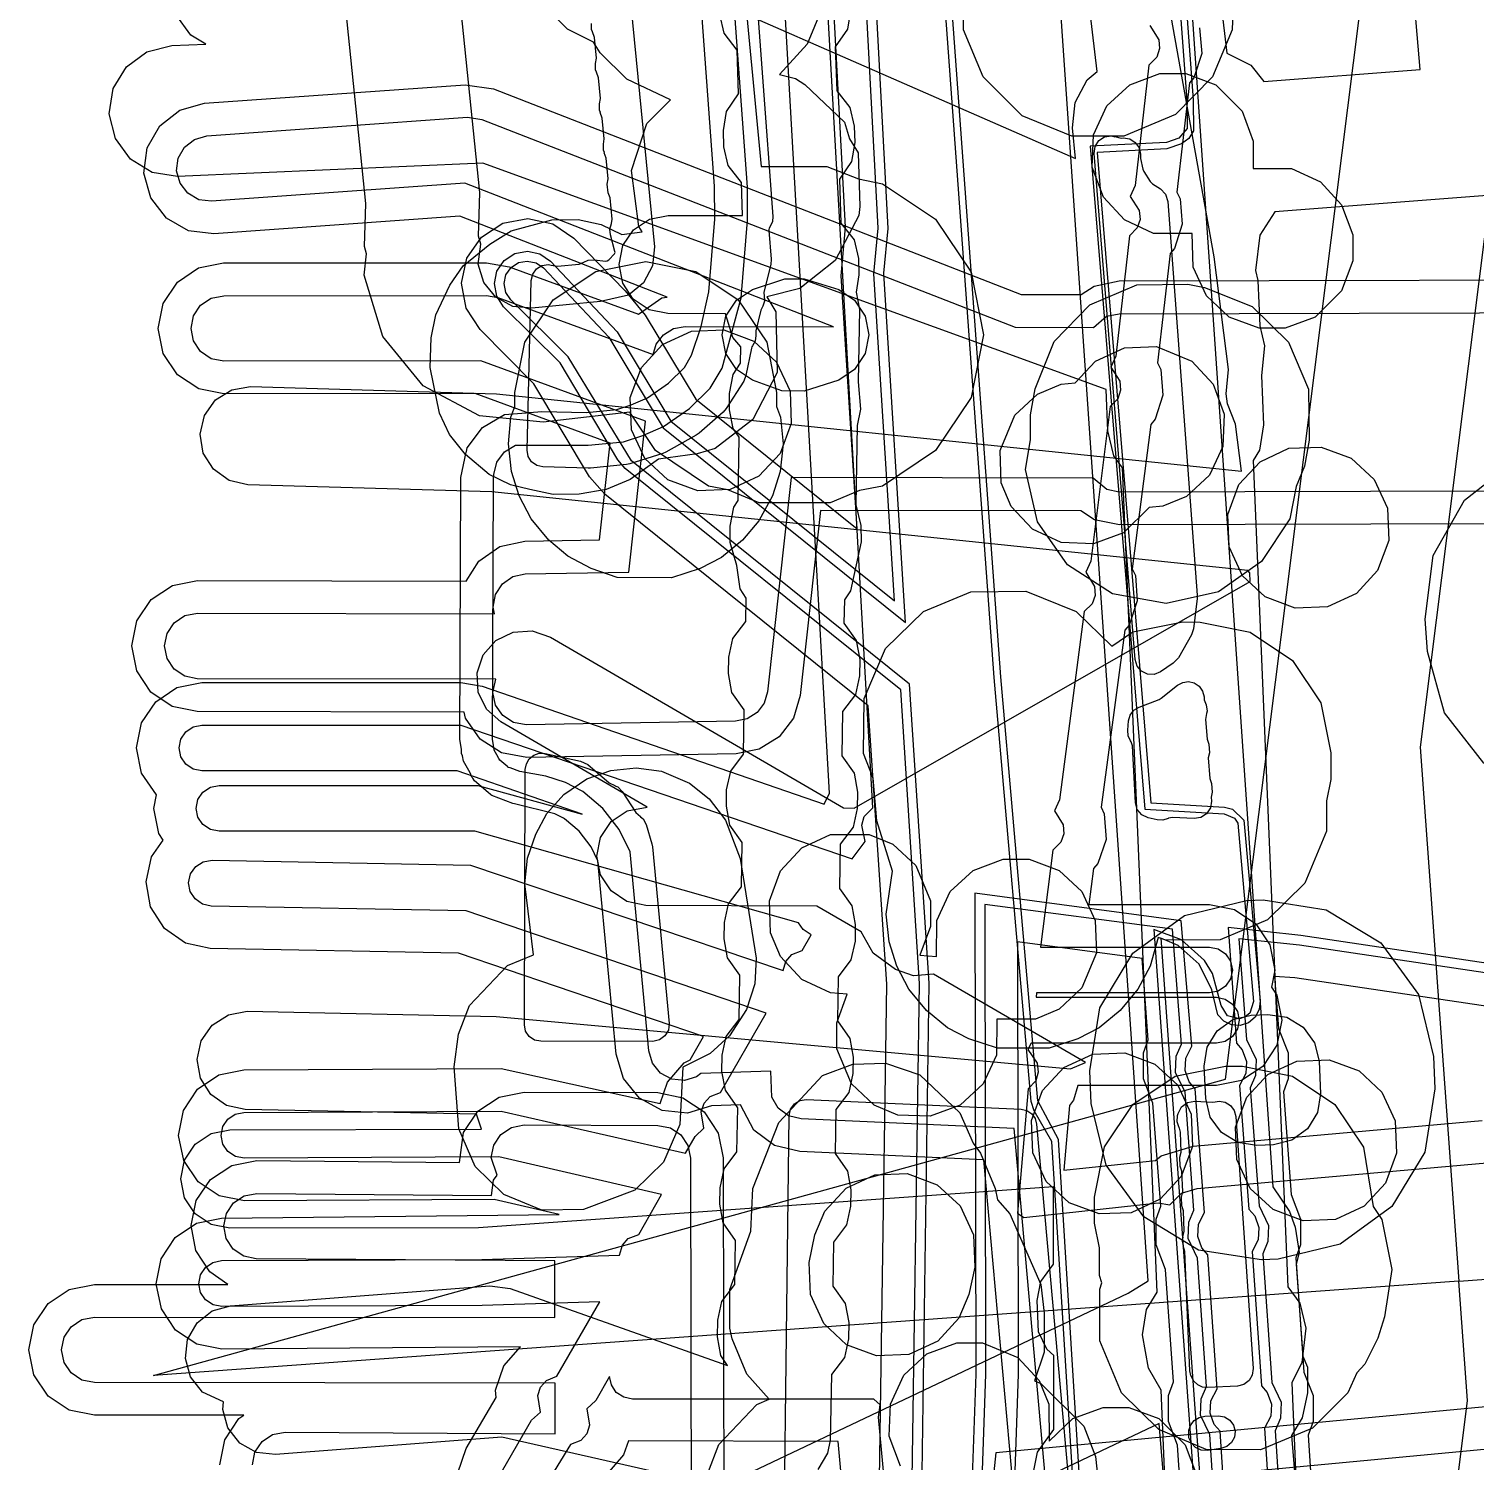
# Model space of a CAD drawing. Header units: metres. Extents: x -3943 to -3664, y 4962 to 6622.
# Drawn here: x -3866.99 to -3822.79, y 5564.12 to 5607.87 of the extents above; entities that cross this region are included whole.
import ezdxf

# ---------------------------------------------------------------- set-up
doc = ezdxf.new("R2010")
doc.units = ezdxf.units.M
doc.layers.add('AI_GREENING_EXCLUSIONS', color=1, linetype='Continuous')
doc.layers.add('AI_GREENING_LAWN', color=82, linetype='Continuous')

msp = doc.modelspace()

# ---------------------------------------------------------------- linework, layer by layer
at = {"layer": 'AI_GREENING_EXCLUSIONS'}
for points in [[(-3840.072, 5558.055), (-3839.774, 5578.71), (-3840.342, 5587.679), (-3848.763, 5594.442), (-3848.995, 5594.707), (-3850.753, 5597.669), (-3852.481, 5599.386), (-3852.693, 5599.713), (-3852.765, 5600.097), (-3852.684, 5600.478), (-3852.464, 5600.8), (-3852.137, 5601.013), (-3851.753, 5601.084), (-3851.371, 5601.004), (-3851.05, 5600.783), (-3849.009, 5598.616), (-3847.372, 5595.89), (-3840.537, 5590.401), (-3841.165, 5600.394), (-3841.032, 5601.789), (-3843.497, 5648.086)], [(-3839.772, 5558.047), (-3839.474, 5578.716), (-3840.076, 5587.85), (-3848.576, 5594.676), (-3850.508, 5597.858), (-3852.266, 5599.596), (-3852.415, 5599.824), (-3852.465, 5600.093), (-3852.409, 5600.36), (-3852.254, 5600.585), (-3852.025, 5600.734), (-3851.757, 5600.784), (-3851.489, 5600.728), (-3851.264, 5600.574), (-3849.266, 5598.462), (-3847.601, 5595.69), (-3840.195, 5589.741), (-3840.866, 5600.413), (-3840.731, 5601.781), (-3843.198, 5648.109)], [(-3841.072, 5558.08), (-3840.774, 5578.69), (-3841.338, 5587.196), (-3849.39, 5593.663), (-3849.852, 5594.193), (-3851.556, 5597.031), (-3853.196, 5598.687), (-3853.622, 5599.341), (-3853.765, 5600.109), (-3853.604, 5600.872), (-3853.162, 5601.516), (-3852.508, 5601.941), (-3851.741, 5602.084), (-3850.978, 5601.923), (-3850.334, 5601.482), (-3848.763, 5599.873), (-3848.151, 5599.131), (-3846.606, 5596.558), (-3841.677, 5592.599), (-3842.163, 5600.332), (-3842.035, 5601.814), (-3844.495, 5648.009)], [(-3834.496, 5554.115), (-3835.724, 5573.88), (-3836.264, 5574.821), (-3836.354, 5575.107), (-3837.488, 5588.06), (-3841.438, 5642.179)], [(-3834.284, 5553.928), (-3835.527, 5573.939), (-3836.154, 5575.125), (-3837.288, 5588.075), (-3841.239, 5642.193)], [(-3833.831, 5636.201), (-3830.379, 5607.136), (-3829.646, 5606.763), (-3829.243, 5606.271), (-3824.471, 5606.64), (-3824.975, 5612.589)], [(-3851.942, 5611.336), (-3835.001, 5603.921), (-3835.092, 5604.855), (-3835.015, 5605.632), (-3834.647, 5606.32), (-3834.34, 5606.571), (-3837.797, 5635.675)], [(-3836.31, 5563.676), (-3836.163, 5564.387), (-3835.662, 5565.086), (-3835.667, 5567.344), (-3835.88, 5567.538), (-3836.13, 5568.067), (-3836.177, 5569.028), (-3836.064, 5569.602), (-3835.673, 5570.135), (-3835.678, 5572.5), (-3853.254, 5571.241), (-3860.845, 5571.237), (-3861.419, 5571.351), (-3861.906, 5571.676), (-3862.231, 5572.163), (-3862.345, 5572.737), (-3862.231, 5573.311), (-3861.906, 5573.797), (-3861.419, 5574.123), (-3860.845, 5574.237), (-3853.153, 5574.256), (-3853.307, 5574.713), (-3860.38, 5574.859), (-3860.951, 5574.985), (-3861.431, 5575.32), (-3861.746, 5575.814), (-3861.848, 5576.39), (-3861.722, 5576.961), (-3861.387, 5577.441), (-3860.894, 5577.756), (-3860.318, 5577.859), (-3852.71, 5577.698), (-3835.154, 5576.106), (-3834.701, 5576.293), (-3839.341, 5578.996), (-3839.956, 5578.945), (-3840.509, 5579.136), (-3841.192, 5579.636), (-3841.553, 5580.285), (-3842.908, 5581.075), (-3848.14, 5581.095), (-3848.714, 5581.212), (-3849.199, 5581.539), (-3849.523, 5582.027), (-3849.634, 5582.601), (-3849.518, 5583.175), (-3849.191, 5583.66), (-3848.703, 5583.983), (-3848.091, 5584.095), (-3852.563, 5586.701), (-3853.002, 5587.089), (-3853.259, 5587.615), (-3853.295, 5588.199), (-3853.104, 5588.752), (-3852.717, 5589.191), (-3852.191, 5589.448), (-3851.606, 5589.484), (-3851.053, 5589.293), (-3842.092, 5584.072), (-3841.764, 5584.07), (-3829.669, 5590.989), (-3829.672, 5591.259), (-3829.739, 5591.324), (-3852.844, 5593.731), (-3860.304, 5593.95), (-3860.874, 5594.081), (-3861.351, 5594.421), (-3861.662, 5594.917), (-3861.759, 5595.494), (-3861.628, 5596.064), (-3861.289, 5596.541), (-3860.793, 5596.852), (-3860.216, 5596.949), (-3852.7, 5596.728), (-3829.926, 5594.36), (-3830.111, 5595.794), (-3830.361, 5596.422), (-3830.4, 5596.729), (-3830.326, 5597.47), (-3830.77, 5600.916), (-3833.319, 5615.209)], [(-3849.054, 5613.275), (-3847.874, 5601.214), (-3847.932, 5600.632), (-3848.208, 5600.116), (-3848.661, 5599.745), (-3849.524, 5599.546), (-3851.616, 5599.341), (-3852.199, 5599.399), (-3852.715, 5599.675), (-3853.086, 5600.127), (-3853.255, 5600.688), (-3853.18, 5601.302), (-3853.253, 5601.547), (-3853.207, 5602.878), (-3853.927, 5609.921)], [(-3831.664, 5611.572), (-3828.971, 5572.497), (-3828.461, 5571.746), (-3828.286, 5571.26), (-3828.172, 5570.488), (-3828.26, 5570.134), (-3828.053, 5567.321), (-3827.914, 5566.986), (-3827.913, 5566.206), (-3828.081, 5565.443), (-3828.397, 5564.895), (-3826.116, 5537.327)], [(-3831.664, 5611.572), (-3828.971, 5572.497), (-3828.461, 5571.746), (-3828.286, 5571.26), (-3828.172, 5570.488), (-3828.26, 5570.134), (-3828.053, 5567.321), (-3827.914, 5566.986), (-3827.913, 5566.206), (-3828.081, 5565.443), (-3828.397, 5564.895), (-3826.116, 5537.327)], [(-3852.502, 5563.848), (-3851.627, 5565.366), (-3851.358, 5565.616), (-3851.438, 5566.119), (-3851.35, 5566.378), (-3851.17, 5566.584), (-3850.853, 5566.709), (-3849.541, 5568.986), (-3853.137, 5568.874), (-3861.094, 5568.841), (-3861.362, 5568.893), (-3861.59, 5569.043), (-3861.743, 5569.27), (-3861.797, 5569.538), (-3861.745, 5569.806), (-3861.594, 5570.033), (-3861.368, 5570.186), (-3861.1, 5570.241), (-3853.152, 5570.274), (-3848.935, 5570.405), (-3848.851, 5570.714), (-3848.671, 5570.92), (-3848.354, 5571.045), (-3847.656, 5572.258), (-3852.629, 5573.41), (-3860.412, 5573.372), (-3860.68, 5573.424), (-3860.908, 5573.575), (-3861.06, 5573.801), (-3861.115, 5574.069), (-3861.063, 5574.337), (-3860.912, 5574.565), (-3860.686, 5574.718), (-3860.419, 5574.772), (-3852.554, 5574.811), (-3846.925, 5573.526), (-3846.629, 5574.039), (-3846.36, 5574.288), (-3846.44, 5574.792), (-3846.352, 5575.05), (-3846.172, 5575.256), (-3845.855, 5575.382), (-3844.457, 5577.808), (-3853.631, 5580.929), (-3861.421, 5581.077), (-3861.688, 5581.135), (-3861.912, 5581.292), (-3862.059, 5581.521), (-3862.108, 5581.79), (-3862.049, 5582.057), (-3861.893, 5582.281), (-3861.663, 5582.429), (-3861.394, 5582.477), (-3853.495, 5582.326), (-3843.94, 5579.11), (-3843.853, 5579.386), (-3843.673, 5579.592), (-3843.356, 5579.718), (-3843.08, 5580.197), (-3843.331, 5580.355), (-3843.466, 5580.559), (-3853.366, 5583.361), (-3861.177, 5583.361), (-3861.445, 5583.414), (-3861.672, 5583.566), (-3861.823, 5583.793), (-3861.877, 5584.061), (-3861.823, 5584.329), (-3861.672, 5584.556), (-3861.445, 5584.708), (-3861.177, 5584.761), (-3853.269, 5584.761), (-3850.082, 5583.886), (-3853.903, 5585.205), (-3861.7, 5585.205), (-3861.968, 5585.259), (-3862.195, 5585.41), (-3862.347, 5585.637), (-3862.4, 5585.905), (-3862.347, 5586.173), (-3862.195, 5586.4), (-3861.968, 5586.552), (-3861.7, 5586.605), (-3853.785, 5586.605), (-3841.828, 5582.518), (-3841.433, 5583.05), (-3841.538, 5583.549), (-3841.463, 5583.812), (-3841.198, 5584.079), (-3842.718, 5610.988)], [(-3852.111, 5560.367), (-3833.39, 5569.244), (-3832.782, 5569.62), (-3835.66, 5611.372)], [(-3852.111, 5560.367), (-3833.39, 5569.244), (-3832.782, 5569.62), (-3835.66, 5611.372)], [(-3853.879, 5563.758), (-3853.629, 5564.497), (-3852.712, 5566.063), (-3852.727, 5566.288), (-3852.476, 5567.027), (-3851.967, 5567.609), (-3861.089, 5567.541), (-3861.855, 5567.69), (-3862.505, 5568.12), (-3862.942, 5568.767), (-3863.097, 5569.532), (-3862.948, 5570.298), (-3862.517, 5570.949), (-3861.87, 5571.385), (-3861.105, 5571.54), (-3850.783, 5571.648), (-3852.774, 5572.11), (-3860.405, 5572.072), (-3861.171, 5572.221), (-3861.822, 5572.651), (-3862.259, 5573.298), (-3862.415, 5574.062), (-3862.267, 5574.828), (-3861.836, 5575.479), (-3861.189, 5575.916), (-3860.425, 5576.072), (-3852.56, 5576.111), (-3847.702, 5575.04), (-3847.478, 5575.699), (-3846.964, 5576.286), (-3846.782, 5576.376), (-3846.373, 5577.086), (-3853.858, 5579.633), (-3861.446, 5579.777), (-3862.208, 5579.944), (-3862.849, 5580.39), (-3863.27, 5581.047), (-3863.407, 5581.815), (-3863.241, 5582.577), (-3862.885, 5583.088), (-3863.024, 5583.296), (-3863.177, 5584.061), (-3863.094, 5584.478), (-3863.548, 5585.14), (-3863.7, 5585.905), (-3863.548, 5586.671), (-3863.114, 5587.32), (-3862.465, 5587.753), (-3861.7, 5587.905), (-3853.785, 5587.905), (-3853.133, 5587.796), (-3842.682, 5584.188), (-3842.525, 5584.525), (-3844.015, 5610.894)], [(-3835.206, 5555.574), (-3836.882, 5574.277), (-3843.388, 5574.571), (-3843.771, 5574.666), (-3844.087, 5574.902), (-3844.287, 5575.241), (-3844.317, 5576.029), (-3846.457, 5575.961), (-3846.583, 5575.858), (-3846.957, 5575.747), (-3847.345, 5575.786), (-3847.689, 5575.972), (-3847.935, 5576.274), (-3848.047, 5576.648), (-3848.619, 5582.729), (-3848.947, 5583.412), (-3849.449, 5584.058), (-3850.062, 5584.573), (-3850.085, 5584.589), (-3850.587, 5584.854), (-3851.19, 5585.044), (-3851.987, 5585.183), (-3852.285, 5585.298), (-3852.334, 5585.31), (-3852.351, 5585.324), (-3852.351, 5585.324), (-3852.352, 5585.325), (-3852.596, 5585.534), (-3852.625, 5585.585), (-3852.633, 5585.593), (-3852.646, 5585.623), (-3852.766, 5585.834), (-3852.783, 5585.931), (-3852.791, 5585.95), (-3852.792, 5585.985), (-3852.824, 5586.175), (-3852.787, 5594.164), (-3852.777, 5594.212), (-3852.785, 5594.263), (-3852.689, 5594.642), (-3852.455, 5594.954), (-3852.12, 5595.154), (-3851.795, 5595.154), (-3851.763, 5595.159), (-3851.522, 5595.154), (-3849.897, 5595.153), (-3848.817, 5595.261), (-3848.224, 5595.449), (-3847.594, 5595.73), (-3846.798, 5596.277), (-3846.171, 5596.899), (-3845.807, 5597.511), (-3845.217, 5599.655), (-3845.024, 5602.024), (-3845.028, 5603.045), (-3845.573, 5610.419)], [(-3845.216, 5609.99), (-3844.606, 5603.669), (-3842.6, 5603.674), (-3841.638, 5603.293), (-3840.902, 5603.146), (-3839.279, 5602.063), (-3838.196, 5600.44), (-3837.815, 5598.527), (-3838.196, 5596.614), (-3839.279, 5594.991), (-3840.902, 5593.908), (-3841.601, 5593.768), (-3842.502, 5593.392), (-3844.676, 5593.392), (-3845.628, 5593.79), (-3846.219, 5593.908), (-3847.842, 5594.991), (-3848.628, 5596.168), (-3851.275, 5595.858), (-3853.217, 5596.05), (-3854.937, 5596.971), (-3856.173, 5598.48), (-3856.739, 5600.347), (-3856.673, 5601.006), (-3856.738, 5601.226), (-3856.691, 5602.546), (-3857.411, 5609.589)], [(-3836.235, 5555.849), (-3837.8, 5573.317), (-3843.433, 5573.572), (-3844.199, 5573.762), (-3844.831, 5574.233), (-3845.244, 5574.999), (-3846.127, 5574.971), (-3846.863, 5574.751), (-3847.64, 5574.831), (-3848.326, 5575.201), (-3848.819, 5575.807), (-3849.042, 5576.554), (-3849.598, 5582.456), (-3849.803, 5582.883), (-3850.174, 5583.361), (-3850.62, 5583.736), (-3850.65, 5583.757), (-3850.912, 5583.895), (-3852.151, 5584.196), (-3852.198, 5584.205), (-3852.844, 5584.449), (-3852.873, 5584.474), (-3852.887, 5584.479), (-3852.953, 5584.543), (-3853.368, 5584.898), (-3853.418, 5584.986), (-3853.451, 5585.018), (-3853.506, 5585.143), (-3853.708, 5585.499), (-3853.736, 5585.662), (-3853.767, 5585.732), (-3853.77, 5585.861), (-3853.824, 5586.179), (-3853.787, 5594.169), (-3853.627, 5594.942), (-3853.616, 5594.959), (-3853.591, 5595.072), (-3853.124, 5595.697), (-3852.454, 5596.096), (-3851.788, 5596.15), (-3851.739, 5596.159), (-3851.695, 5596.158), (-3851.31, 5596.189), (-3849.945, 5596.153), (-3849.02, 5596.246), (-3848.58, 5596.385), (-3848.085, 5596.606), (-3847.438, 5597.05), (-3846.955, 5597.53), (-3846.738, 5597.905), (-3846.449, 5598.779), (-3846.213, 5599.843), (-3846.023, 5602.062), (-3846.032, 5603.07), (-3846.525, 5609.755)], [(-3830.179, 5608.954), (-3830.215, 5607.852), (-3830.819, 5606.408), (-3831.943, 5605.264), (-3833.529, 5604.601), (-3835.112, 5604.601), (-3836.634, 5605.221), (-3837.821, 5606.408), (-3838.425, 5607.852), (-3838.441, 5608.601)], [(-3831.342, 5541.568), (-3832.383, 5566.288), (-3832.774, 5566.957), (-3832.954, 5567.973), (-3832.834, 5568.744), (-3832.509, 5569.279), (-3833.57, 5594.469), (-3833.833, 5594.831), (-3834.015, 5595.592), (-3834.063, 5596.854), (-3853.114, 5603.775), (-3862.449, 5603.369), (-3863.22, 5603.487), (-3863.887, 5603.892), (-3864.348, 5604.522), (-3864.534, 5605.28), (-3864.415, 5606.051), (-3864.01, 5606.718), (-3863.381, 5607.179), (-3862.623, 5607.365), (-3861.581, 5607.41), (-3862.039, 5607.688), (-3862.5, 5608.318)], [(-3847.368, 5563.677), (-3852.532, 5564.85), (-3859.455, 5564.314), (-3860.036, 5564.384), (-3860.546, 5564.67), (-3860.908, 5565.13), (-3861.066, 5565.694), (-3861.038, 5565.924), (-3861.688, 5566.228), (-3862.05, 5566.688), (-3862.208, 5567.251), (-3862.138, 5567.832), (-3861.851, 5568.343), (-3861.391, 5568.704), (-3860.828, 5568.862), (-3852.901, 5569.475), (-3852.284, 5569.394), (-3845.642, 5567.037), (-3845.839, 5567.342), (-3845.943, 5567.918), (-3845.935, 5568.418), (-3845.811, 5568.99), (-3845.417, 5569.511), (-3845.394, 5570.861), (-3845.771, 5571.394), (-3845.876, 5571.97), (-3845.868, 5572.47), (-3845.744, 5573.042), (-3845.349, 5573.563), (-3845.327, 5574.912), (-3845.704, 5575.446), (-3845.809, 5576.022), (-3845.8, 5576.521), (-3845.677, 5577.094), (-3845.282, 5577.614), (-3845.26, 5578.964), (-3845.637, 5579.497), (-3845.741, 5580.073), (-3845.733, 5580.573), (-3845.609, 5581.145), (-3845.215, 5581.666), (-3845.192, 5583.015), (-3845.569, 5583.549), (-3845.674, 5584.125), (-3845.665, 5584.625), (-3845.542, 5585.197), (-3845.147, 5585.717), (-3845.125, 5587.067), (-3845.502, 5587.601), (-3845.606, 5588.176), (-3845.598, 5588.676), (-3845.474, 5589.248), (-3845.08, 5589.769), (-3845.068, 5590.48), (-3845.25, 5590.763), (-3845.351, 5591.478), (-3845.558, 5592.185), (-3845.561, 5592.685), (-3845.449, 5593.26), (-3845.316, 5593.462), (-3845.281, 5595.397), (-3845.461, 5595.664), (-3845.578, 5596.237), (-3845.58, 5596.737), (-3845.469, 5597.312), (-3845.24, 5597.658), (-3845.231, 5598.161), (-3845.473, 5598.447), (-3845.703, 5599.172), (-3847.459, 5599.177), (-3848.033, 5599.292), (-3848.519, 5599.618), (-3848.843, 5600.106), (-3848.955, 5600.68), (-3848.84, 5601.254), (-3848.514, 5601.74), (-3848.026, 5602.064), (-3847.452, 5602.177), (-3845.181, 5602.171), (-3845.214, 5603.187), (-3845.616, 5603.701), (-3845.749, 5604.272), (-3845.765, 5604.771), (-3845.669, 5605.349), (-3845.3, 5605.888), (-3845.343, 5607.228), (-3845.746, 5607.743), (-3845.878, 5608.313)], [(-3842.753, 5608.492), (-3843.206, 5607.408), (-3844.048, 5606.481), (-3843.558, 5606.362), (-3843.28, 5606.179), (-3842.066, 5605.027), (-3841.906, 5604.514), (-3841.644, 5604.087), (-3841.59, 5602.445), (-3841.622, 5602.174), (-3842.345, 5600.803), (-3843.432, 5599.946), (-3844.434, 5599.692), (-3844.161, 5599.228), (-3844.125, 5597.376), (-3844.863, 5595.945), (-3846.012, 5595.056), (-3846.565, 5594.892), (-3847.746, 5594.729), (-3848.61, 5594.105), (-3849.345, 5593.8), (-3850.168, 5593.665), (-3850.969, 5593.65), (-3851.676, 5593.8), (-3852.274, 5593.949), (-3852.921, 5594.262), (-3853.649, 5594.877), (-3854.131, 5595.486), (-3854.437, 5596.136), (-3854.727, 5597.528), (-3854.698, 5598.435), (-3854.557, 5599.143), (-3854.129, 5600.045), (-3853.719, 5600.636), (-3852.907, 5601.297), (-3852.254, 5601.701), (-3851.009, 5602.043), (-3850.207, 5602.052), (-3849.501, 5601.897), (-3848.866, 5601.596), (-3848.244, 5601.678), (-3848.346, 5601.841), (-3848.346, 5601.841), (-3848.572, 5603.546), (-3848.109, 5604.985), (-3847.378, 5605.706), (-3848.72, 5606.335), (-3849.53, 5607.145), (-3849.734, 5607.471), (-3850.531, 5607.872), (-3851.342, 5608.682)], [(-3841.881, 5608.441), (-3841.976, 5607.864), (-3842.345, 5607.325), (-3842.302, 5605.984), (-3841.899, 5605.47), (-3841.767, 5604.9), (-3841.751, 5604.4), (-3841.846, 5603.823), (-3842.215, 5603.283), (-3842.172, 5601.943), (-3841.769, 5601.428), (-3841.637, 5600.858), (-3841.621, 5600.358), (-3841.707, 5599.836), (-3841.61, 5599.298), (-3841.65, 5597.097), (-3841.578, 5596.257), (-3841.674, 5595.763), (-3841.717, 5593.337), (-3841.561, 5592.705), (-3841.558, 5592.205), (-3841.879, 5590.703), (-3842.068, 5590.43), (-3842.08, 5589.719), (-3841.703, 5589.186), (-3841.599, 5588.61), (-3841.607, 5588.11), (-3841.731, 5587.538), (-3842.125, 5587.017), (-3842.148, 5585.668), (-3841.771, 5585.134), (-3841.666, 5584.558), (-3841.674, 5584.058), (-3841.798, 5583.486), (-3842.193, 5582.966), (-3842.215, 5581.616), (-3841.838, 5581.082), (-3841.733, 5580.507), (-3841.742, 5580.007), (-3841.865, 5579.435), (-3842.26, 5578.914), (-3842.282, 5577.564), (-3841.905, 5577.031), (-3841.801, 5576.455), (-3841.809, 5575.955), (-3841.933, 5575.383), (-3842.327, 5574.862), (-3842.35, 5573.513), (-3841.973, 5572.979), (-3841.868, 5572.403), (-3841.877, 5571.903), (-3842, 5571.331), (-3842.395, 5570.811), (-3842.417, 5569.461), (-3842.04, 5568.928), (-3841.936, 5568.352), (-3841.944, 5567.852), (-3842.068, 5567.28), (-3842.462, 5566.759), (-3842.498, 5564.756), (-3842.58, 5564.36), (-3842.88, 5563.857)], [(-3831.829, 5608.716), (-3831.603, 5605.692), (-3831.589, 5604.829), (-3831.848, 5604.542), (-3832.225, 5604.407), (-3834.553, 5604.291), (-3832.881, 5584.035), (-3830.462, 5583.897), (-3830.142, 5583.756), (-3830.038, 5583.611), (-3829.561, 5578.164), (-3829.671, 5577.808), (-3829.816, 5577.686), (-3829.996, 5577.627), (-3830.356, 5577.721), (-3830.552, 5578.037), (-3830.817, 5579.017), (-3831.066, 5579.416), (-3831.759, 5580.039), (-3832.611, 5580.359), (-3828.064, 5517.383)], [(-3831.63, 5608.731), (-3831.403, 5605.704), (-3831.4, 5604.763), (-3831.541, 5604.526), (-3831.763, 5604.361), (-3832.215, 5604.207), (-3834.337, 5604.102), (-3832.697, 5584.225), (-3830.451, 5584.097), (-3830.209, 5584.039), (-3829.857, 5583.696), (-3829.362, 5578.18), (-3829.391, 5577.917), (-3829.516, 5577.682), (-3829.719, 5577.512), (-3829.971, 5577.429), (-3830.235, 5577.446), (-3830.475, 5577.56), (-3830.655, 5577.755), (-3830.839, 5578.518), (-3831.226, 5579.295), (-3831.864, 5579.867), (-3832.391, 5580.093), (-3827.864, 5517.398)], [(-3832.734, 5607.975), (-3832.46, 5607.546), (-3832.438, 5607.274), (-3832.521, 5607.013), (-3832.762, 5606.772), (-3833.18, 5603.094), (-3833.328, 5602.757), (-3833.054, 5602.327), (-3833.031, 5602.055), (-3833.114, 5601.795), (-3833.355, 5601.553), (-3833.773, 5597.875), (-3833.921, 5597.539), (-3833.647, 5597.109), (-3833.624, 5596.837), (-3833.708, 5596.577), (-3833.948, 5596.335), (-3834.536, 5591.61), (-3834.69, 5591.276), (-3834.423, 5590.841), (-3834.405, 5590.569), (-3834.493, 5590.31), (-3834.737, 5590.073), (-3835.491, 5584.324), (-3835.645, 5583.99), (-3835.378, 5583.555), (-3835.36, 5583.283), (-3835.448, 5583.024), (-3835.692, 5582.787), (-3836.075, 5579.821), (-3830.91, 5579.821), (-3830.643, 5579.768), (-3830.415, 5579.616), (-3830.264, 5579.389), (-3830.21, 5579.121), (-3830.264, 5578.853), (-3830.415, 5578.626), (-3830.643, 5578.474), (-3830.91, 5578.421), (-3836.197, 5578.421), (-3836.208, 5578.288), (-3830.697, 5578.288), (-3830.429, 5578.235), (-3830.202, 5578.083), (-3830.05, 5577.856), (-3829.997, 5577.588), (-3830.05, 5577.32), (-3830.202, 5577.093), (-3830.429, 5576.942), (-3830.697, 5576.888), (-3836.36, 5576.888), (-3836.456, 5576.696), (-3836.171, 5576.274), (-3836.141, 5576.002), (-3836.217, 5575.74), (-3836.451, 5575.492), (-3836.781, 5571.69), (-3836.586, 5571.558), (-3832.482, 5572.012), (-3832.121, 5571.943), (-3831.763, 5572.305), (-3831.288, 5572.446), (-3817.148, 5573.696)], [(-3831.211, 5607.904), (-3831.146, 5607.127), (-3831.384, 5606.383), (-3831.515, 5606.228), (-3831.907, 5602.886), (-3831.804, 5602.686), (-3831.739, 5601.908), (-3831.977, 5601.165), (-3832.108, 5601.01), (-3832.501, 5597.668), (-3832.398, 5597.468), (-3832.333, 5596.69), (-3832.571, 5595.947), (-3832.702, 5595.792), (-3833.267, 5591.381), (-3833.168, 5591.179), (-3833.116, 5590.4), (-3833.367, 5589.661), (-3833.5, 5589.508), (-3834.222, 5584.095), (-3834.123, 5583.893), (-3834.071, 5583.114), (-3834.322, 5582.375), (-3834.455, 5582.222), (-3834.6, 5581.121), (-3830.91, 5581.121), (-3830.145, 5580.969), (-3829.496, 5580.535), (-3829.063, 5579.887), (-3828.91, 5579.121), (-3829.014, 5578.601), (-3828.849, 5578.354), (-3828.697, 5577.588), (-3828.849, 5576.823), (-3829.282, 5576.174), (-3829.931, 5575.741), (-3830.697, 5575.588), (-3834.933, 5575.588), (-3835.063, 5575.141), (-3835.19, 5574.982), (-3835.362, 5573.002), (-3832.562, 5573.299), (-3832.389, 5573.444), (-3831.403, 5573.741), (-3822.574, 5574.521)], [(-3814.462, 5592.773), (-3833.661, 5592.724), (-3834.427, 5592.874), (-3834.837, 5593.147), (-3842.801, 5593.166), (-3843.421, 5587.509), (-3843.626, 5586.82), (-3844.061, 5586.249), (-3844.67, 5585.868), (-3845.374, 5585.727), (-3851.774, 5585.614), (-3852.542, 5585.753), (-3853.199, 5586.175), (-3853.644, 5586.816), (-3853.684, 5587.004), (-3861.848, 5587.023), (-3862.613, 5587.177), (-3863.261, 5587.612), (-3863.693, 5588.262), (-3863.844, 5589.028), (-3863.844, 5589.028), (-3863.69, 5589.793), (-3863.255, 5590.441), (-3862.605, 5590.873), (-3861.839, 5591.023), (-3853.631, 5591.004), (-3853.239, 5591.613), (-3852.598, 5592.058), (-3851.836, 5592.224), (-3849.549, 5592.264), (-3849.226, 5595.218), (-3853.356, 5596.732), (-3861.034, 5596.724), (-3861.8, 5596.876), (-3862.449, 5597.309), (-3862.883, 5597.957), (-3863.036, 5598.722), (-3862.885, 5599.488), (-3862.452, 5600.137), (-3861.804, 5600.571), (-3861.038, 5600.724), (-3853.004, 5600.733), (-3852.313, 5600.61), (-3848.356, 5599.159), (-3847.644, 5599.655), (-3847.487, 5599.684), (-3853.82, 5602.149), (-3861.336, 5601.612), (-3862.11, 5601.71), (-3862.788, 5602.096), (-3863.267, 5602.712), (-3863.473, 5603.465), (-3863.376, 5604.239), (-3862.989, 5604.917), (-3862.373, 5605.396), (-3861.621, 5605.602), (-3853.656, 5606.171), (-3852.788, 5606.04), (-3836.661, 5599.761), (-3834.827, 5599.757), (-3834.436, 5600.02), (-3833.671, 5600.174), (-3815.322, 5600.221)], [(-3814.465, 5593.773), (-3833.664, 5593.724), (-3834.046, 5593.799), (-3834.459, 5594.146), (-3843.697, 5594.168), (-3844.415, 5587.618), (-3844.517, 5587.273), (-3844.735, 5586.988), (-3845.039, 5586.797), (-3845.391, 5586.727), (-3851.792, 5586.614), (-3852.176, 5586.683), (-3852.504, 5586.894), (-3852.727, 5587.215), (-3852.809, 5587.596), (-3852.724, 5588.005), (-3861.846, 5588.023), (-3862.229, 5588.1), (-3862.553, 5588.318), (-3862.768, 5588.642), (-3862.844, 5589.025), (-3862.844, 5589.025), (-3862.767, 5589.408), (-3862.549, 5589.732), (-3862.224, 5589.948), (-3861.841, 5590.023), (-3852.756, 5590.005), (-3852.8, 5590.206), (-3852.731, 5590.59), (-3852.52, 5590.919), (-3852.199, 5591.141), (-3851.818, 5591.224), (-3848.651, 5591.28), (-3848.147, 5595.887), (-3853.179, 5597.733), (-3861.035, 5597.724), (-3861.418, 5597.8), (-3861.743, 5598.016), (-3861.96, 5598.341), (-3862.036, 5598.723), (-3861.96, 5599.106), (-3861.744, 5599.431), (-3861.42, 5599.648), (-3861.037, 5599.724), (-3853.003, 5599.733), (-3852.657, 5599.672), (-3847.915, 5597.932), (-3847.822, 5598.243), (-3847.599, 5598.531), (-3847.288, 5598.72), (-3846.93, 5598.786), (-3842.397, 5598.775), (-3853.667, 5603.163), (-3861.407, 5602.61), (-3861.794, 5602.658), (-3862.133, 5602.852), (-3862.372, 5603.16), (-3862.476, 5603.536), (-3862.427, 5603.923), (-3862.234, 5604.262), (-3861.926, 5604.501), (-3861.549, 5604.605), (-3853.585, 5605.174), (-3853.151, 5605.108), (-3836.85, 5598.762), (-3834.457, 5598.756), (-3834.051, 5599.097), (-3833.668, 5599.174), (-3815.32, 5599.221)], [(-3822.153, 5602.807), (-3828.909, 5602.285), (-3829.368, 5601.575), (-3829.5, 5600.497), (-3829.426, 5600.191), (-3829.373, 5598.807), (-3829.225, 5598.197), (-3829.315, 5597.288), (-3829.258, 5595.777), (-3829.38, 5595.009), (-3829.575, 5594.69), (-3828.512, 5569.443), (-3828.145, 5568.941), (-3827.961, 5568.183), (-3828.084, 5567.133), (-3828.389, 5566.511), (-3827.412, 5543.323), (-3825.868, 5544.7), (-3825.247, 5545.077), (-3824.532, 5545.207), (-3817.021, 5545.189)], [(-3830.296, 5560.611), (-3830.587, 5565.033), (-3830.762, 5565.234), (-3830.888, 5565.584), (-3830.868, 5565.958), (-3830.673, 5566.326), (-3830.961, 5570.421), (-3831.143, 5570.629), (-3831.268, 5570.979), (-3831.249, 5571.353), (-3831.06, 5571.715), (-3831.345, 5575.495), (-3831.527, 5575.703), (-3831.652, 5576.053), (-3831.633, 5576.428), (-3831.444, 5576.79), (-3831.779, 5580.62), (-3838.078, 5581.47), (-3838.053, 5566.775), (-3838.383, 5557.362)], [(-3830.621, 5560.684), (-3830.898, 5564.927), (-3831.182, 5565.525), (-3831.162, 5566.018), (-3830.997, 5566.399), (-3831.27, 5570.314), (-3831.562, 5570.919), (-3831.543, 5571.413), (-3831.384, 5571.784), (-3831.654, 5575.388), (-3831.946, 5575.994), (-3831.927, 5576.487), (-3831.768, 5576.859), (-3832.035, 5580.372), (-3837.778, 5581.127), (-3837.753, 5566.775), (-3838.084, 5557.341)], [(-3815.369, 5578.276), (-3828.118, 5580.173), (-3830.335, 5580.425), (-3830.087, 5576.889), (-3829.905, 5576.681), (-3829.78, 5576.331), (-3829.8, 5575.956), (-3829.989, 5575.594), (-3829.703, 5571.814), (-3829.521, 5571.606), (-3829.396, 5571.256), (-3829.416, 5570.882), (-3829.605, 5570.52), (-3829.316, 5566.412), (-3829.141, 5566.211), (-3829.016, 5565.861), (-3829.035, 5565.487), (-3829.23, 5565.119), (-3828.94, 5560.697)], [(-3815.645, 5578.013), (-3828.161, 5579.876), (-3830.008, 5580.078), (-3829.778, 5576.996), (-3829.486, 5576.39), (-3829.506, 5575.897), (-3829.664, 5575.525), (-3829.394, 5571.921), (-3829.102, 5571.315), (-3829.121, 5570.822), (-3829.28, 5570.45), (-3829.006, 5566.518), (-3828.721, 5565.92), (-3828.741, 5565.427), (-3828.906, 5565.046), (-3828.629, 5560.803)], [(-3831.633, 5560.819), (-3831.883, 5564.608), (-3832.162, 5565.327), (-3832.162, 5566.118), (-3832.009, 5566.534), (-3832.251, 5569.975), (-3832.543, 5570.722), (-3832.543, 5571.513), (-3832.398, 5571.91), (-3832.635, 5575.05), (-3832.927, 5575.796), (-3832.927, 5576.588), (-3832.782, 5576.984), (-3832.97, 5579.469), (-3836.776, 5579.982), (-3836.753, 5566.777), (-3837.086, 5557.271)], [(-3816.565, 5577.136), (-3828.304, 5578.887), (-3828.917, 5578.922), (-3828.797, 5577.334), (-3828.506, 5576.588), (-3828.506, 5575.796), (-3828.651, 5575.4), (-3828.413, 5572.26), (-3828.122, 5571.513), (-3828.122, 5570.722), (-3828.266, 5570.325), (-3828.021, 5566.837), (-3827.741, 5566.118), (-3827.741, 5565.327), (-3827.894, 5564.911), (-3827.644, 5561.122)], [(-3846.24, 5563.749), (-3845.901, 5564.624), (-3844.741, 5565.846), (-3844.37, 5566.005), (-3845.047, 5566.769), (-3845.5, 5567.852), (-3845.565, 5568.174), (-3845.565, 5569.362), (-3844.93, 5571.145), (-3844.865, 5572.442), (-3844.074, 5574.466), (-3842.737, 5575.896), (-3841.806, 5576.246), (-3840.812, 5576.273), (-3839.762, 5575.921), (-3838.538, 5574.762), (-3838.132, 5573.832), (-3837.911, 5573.525), (-3837.457, 5572.442), (-3837.392, 5572.097), (-3837.008, 5571.668), (-3836.063, 5569.517), (-3835.959, 5568.637), (-3835.959, 5567.449), (-3836.257, 5566.568), (-3836.062, 5566.487), (-3834.752, 5565.182), (-3834.391, 5564.253), (-3834.258, 5563.036)], [(-3861.159, 5564.004), (-3861.007, 5564.769), (-3860.574, 5565.418), (-3860.426, 5565.517), (-3864.99, 5565.517), (-3865.755, 5565.669), (-3866.404, 5566.103), (-3866.837, 5566.751), (-3866.99, 5567.517), (-3866.837, 5568.282), (-3866.404, 5568.931), (-3865.755, 5569.365), (-3864.99, 5569.517), (-3860.906, 5569.517), (-3861.462, 5569.895), (-3861.89, 5570.547), (-3862.036, 5571.314), (-3861.877, 5572.078), (-3861.438, 5572.723), (-3860.786, 5573.151), (-3860.019, 5573.297), (-3853.831, 5573.245), (-3853.706, 5574.16), (-3853.27, 5574.807), (-3852.619, 5575.239), (-3851.854, 5575.388), (-3847.764, 5575.374), (-3847.001, 5575.221), (-3846.355, 5574.787), (-3845.923, 5574.14), (-3845.771, 5573.378), (-3845.753, 5562.345)], [(-3860.159, 5564.004), (-3860.083, 5564.386), (-3859.866, 5564.711), (-3859.542, 5564.928), (-3859.159, 5565.004), (-3850.907, 5564.953), (-3850.91, 5566.495), (-3864.99, 5566.517), (-3865.372, 5566.593), (-3865.697, 5566.81), (-3865.913, 5567.134), (-3865.99, 5567.517), (-3865.913, 5567.899), (-3865.697, 5568.224), (-3865.372, 5568.441), (-3864.99, 5568.517), (-3850.913, 5568.502), (-3850.916, 5570.235), (-3860.044, 5570.297), (-3860.426, 5570.376), (-3860.749, 5570.596), (-3860.963, 5570.922), (-3861.036, 5571.305), (-3860.956, 5571.687), (-3860.737, 5572.01), (-3860.411, 5572.224), (-3860.027, 5572.297), (-3852.849, 5572.237), (-3852.787, 5572.699), (-3852.683, 5572.854), (-3852.86, 5573.392), (-3852.783, 5573.774), (-3852.565, 5574.098), (-3852.24, 5574.313), (-3851.857, 5574.388), (-3847.767, 5574.374), (-3847.386, 5574.297), (-3847.063, 5574.081), (-3846.847, 5573.757), (-3846.771, 5573.376), (-3846.753, 5562.343)], [(-3840.357, 5563.958), (-3840.698, 5564.875), (-3840.659, 5565.861), (-3840.25, 5566.743), (-3839.551, 5567.39), (-3838.634, 5567.731), (-3837.842, 5567.731), (-3836.766, 5567.283), (-3836.119, 5566.584), (-3835.817, 5565.861), (-3835.807, 5564.729), (-3835.08, 5565.418), (-3834.163, 5565.759), (-3833.371, 5565.759), (-3832.454, 5565.418), (-3831.648, 5564.612), (-3831.307, 5563.695)], [(-3840.707, 5562.057), (-3841.026, 5565.457), (-3840.972, 5565.835), (-3841.17, 5566.013), (-3848.543, 5566.013), (-3848.81, 5566.066), (-3849.038, 5566.218), (-3849.189, 5566.445), (-3849.241, 5566.704), (-3849.665, 5565.967), (-3849.935, 5565.717), (-3849.855, 5565.214), (-3849.942, 5564.955), (-3850.122, 5564.75), (-3850.439, 5564.624), (-3851.469, 5562.944)], [(-3814.981, 5566.482), (-3837.434, 5564.367), (-3837.547, 5563.313)], [(-3830.084, 5536.778), (-3832.442, 5565.267), (-3847.205, 5558.266)], [(-3830.084, 5536.778), (-3832.442, 5565.267), (-3847.205, 5558.266)], [(-3816.447, 5565.038), (-3836.255, 5563.173)], [(-3842.032, 5562.264), (-3842.262, 5564.713), (-3848.67, 5564.738), (-3848.816, 5564.306), (-3849.33, 5563.719)]]:
    msp.add_lwpolyline(points, dxfattribs=at)
for points in [[(-3826.174, 5609.514), (-3827.355, 5625.823), (-3819.376, 5626.401), (-3787.46, 5628.713), (-3820.224, 5619.655), (-3824.466, 5585.927), (-3823.284, 5569.618), (-3863.18, 5566.728), (-3830.415, 5575.786), (-3826.174, 5609.514)], [(-3834.49, 5603.654), (-3834.451, 5604.64), (-3834.042, 5605.522), (-3833.343, 5606.169), (-3832.426, 5606.51), (-3831.634, 5606.51), (-3830.717, 5606.169), (-3829.911, 5605.363), (-3829.57, 5604.446), (-3829.578, 5603.612), (-3828.4, 5603.611), (-3827.518, 5603.202), (-3826.871, 5602.503), (-3826.53, 5601.586), (-3826.53, 5600.794), (-3826.871, 5599.877), (-3827.677, 5599.071), (-3828.594, 5598.73), (-3829.386, 5598.73), (-3830.303, 5599.071), (-3831.002, 5599.718), (-3831.411, 5600.6), (-3831.442, 5601.628), (-3832.62, 5601.629), (-3833.502, 5602.038), (-3834.149, 5602.737), (-3834.49, 5603.654)], [(-3852.242, 5594.353), (-3852.332, 5595.202), (-3852.258, 5596.014), (-3852.137, 5596.343), (-3852.137, 5596.769), (-3851.833, 5598.3), (-3850.966, 5599.598), (-3849.668, 5600.465), (-3848.137, 5600.769), (-3846.606, 5600.465), (-3845.309, 5599.598), (-3844.442, 5598.3), (-3844.137, 5596.769), (-3844.137, 5596.343), (-3844.016, 5596.014), (-3843.943, 5595.202), (-3844.032, 5594.353), (-3844.265, 5593.611), (-3844.679, 5592.845), (-3845.18, 5592.254), (-3845.823, 5591.721), (-3846.477, 5591.387), (-3847.346, 5591.101), (-3849.007, 5591.117), (-3849.801, 5591.387), (-3850.515, 5591.764), (-3851.099, 5592.254), (-3851.638, 5592.908), (-3852.006, 5593.611), (-3852.242, 5594.353)], [(-3841.754, 5599.588), (-3841.429, 5599.101), (-3841.315, 5598.527), (-3841.429, 5597.953), (-3841.754, 5597.466), (-3842.241, 5597.141), (-3843.292, 5596.803), (-3843.983, 5596.822), (-3844.88, 5597.141), (-3845.367, 5597.466), (-3845.692, 5597.953), (-3845.806, 5598.527), (-3845.692, 5599.101), (-3845.367, 5599.588), (-3844.88, 5599.913), (-3843.886, 5600.243), (-3843.292, 5600.243), (-3842.241, 5599.913), (-3841.754, 5599.588)], [(-3834.564, 5599.442), (-3833.129, 5600.056), (-3831.569, 5600.074), (-3831.056, 5599.973), (-3829.608, 5599.393), (-3828.491, 5598.302), (-3827.878, 5596.867), (-3827.86, 5595.306), (-3828.008, 5594.514), (-3828.258, 5593.89), (-3828.458, 5592.908), (-3829.317, 5591.599), (-3830.632, 5590.681), (-3832.233, 5590.322), (-3833.869, 5590.612), (-3835.251, 5591.501), (-3836.169, 5592.816), (-3836.528, 5594.417), (-3836.374, 5595.325), (-3836.383, 5596.089), (-3836.236, 5596.878), (-3835.655, 5598.326), (-3834.564, 5599.442)], [(-3845.754, 5598.68), (-3844.837, 5598.339), (-3844.138, 5597.692), (-3843.729, 5596.81), (-3843.69, 5595.824), (-3844.031, 5594.907), (-3844.678, 5594.208), (-3845.56, 5593.799), (-3846.546, 5593.76), (-3847.463, 5594.101), (-3848.162, 5594.748), (-3848.571, 5595.63), (-3848.61, 5596.616), (-3848.269, 5597.533), (-3847.622, 5598.232), (-3846.74, 5598.641), (-3845.754, 5598.68)], [(-3835.014, 5597.06), (-3834.392, 5597.722), (-3833.51, 5598.131), (-3832.524, 5598.17), (-3831.448, 5597.722), (-3830.801, 5597.023), (-3830.46, 5596.106), (-3830.499, 5595.12), (-3830.908, 5594.238), (-3831.607, 5593.591), (-3832.33, 5593.289), (-3832.756, 5593.25), (-3833.537, 5592.481), (-3834.454, 5592.14), (-3835.44, 5592.179), (-3836.322, 5592.588), (-3836.969, 5593.287), (-3837.271, 5594.01), (-3837.31, 5594.996), (-3836.862, 5596.072), (-3836.163, 5596.719), (-3835.44, 5597.021), (-3835.014, 5597.06)], [(-3827.494, 5595.1), (-3826.577, 5594.759), (-3825.878, 5594.112), (-3825.469, 5593.23), (-3825.43, 5592.244), (-3825.771, 5591.327), (-3826.418, 5590.628), (-3827.3, 5590.219), (-3828.286, 5590.18), (-3829.203, 5590.521), (-3829.902, 5591.168), (-3830.311, 5592.05), (-3830.35, 5593.036), (-3830.009, 5593.953), (-3829.362, 5594.652), (-3828.48, 5595.061), (-3827.494, 5595.1)], [(-3823.113, 5593.479), (-3821.575, 5594.678), (-3819.694, 5595.197), (-3819.187, 5595.234), (-3817.251, 5594.993), (-3815.554, 5594.03), (-3814.355, 5592.492), (-3813.837, 5590.616), (-3813.763, 5589.625), (-3814.004, 5587.689), (-3814.967, 5585.992), (-3816.505, 5584.793), (-3818.386, 5584.274), (-3818.893, 5584.237), (-3820.824, 5584.476), (-3822.526, 5585.441), (-3823.725, 5586.979), (-3824.243, 5588.855), (-3824.317, 5589.846), (-3824.076, 5591.782), (-3823.113, 5593.479)], [(-3840.792, 5580.83), (-3840.597, 5582.139), (-3841.074, 5583.681), (-3841.191, 5584.985), (-3841.485, 5585.738), (-3841.465, 5587.418), (-3840.808, 5588.942), (-3839.648, 5590.076), (-3838.203, 5590.681), (-3836.523, 5590.7), (-3834.981, 5590.076), (-3833.898, 5589.019), (-3833.25, 5589.452), (-3831.719, 5589.757), (-3831.197, 5589.752), (-3829.667, 5589.447), (-3828.369, 5588.58), (-3827.502, 5587.282), (-3827.197, 5585.752), (-3827.197, 5584.946), (-3827.329, 5584.286), (-3827.329, 5583.362), (-3827.991, 5581.776), (-3829.136, 5580.653), (-3830.58, 5580.048), (-3832.241, 5580.033), (-3832.476, 5580.114), (-3832.724, 5579.24), (-3833.096, 5578.536), (-3833.64, 5577.882), (-3834.283, 5577.35), (-3834.937, 5577.015), (-3835.805, 5576.73), (-3837.389, 5576.73), (-3838.261, 5577.015), (-3838.911, 5577.35), (-3839.558, 5577.882), (-3840.098, 5578.536), (-3840.466, 5579.24), (-3840.702, 5579.981), (-3840.792, 5580.83)], [(-3851.501, 5583.273), (-3851.158, 5583.902), (-3850.639, 5584.485), (-3849.936, 5584.958), (-3849.202, 5585.22), (-3848.432, 5585.3), (-3847.658, 5585.195), (-3846.804, 5584.832), (-3846.197, 5584.354), (-3845.698, 5583.703), (-3845.254, 5582.532), (-3844.761, 5579.479), (-3844.805, 5578.703), (-3845.054, 5577.911), (-3845.581, 5577.106), (-3846.166, 5576.574), (-3847.004, 5576.157), (-3847.095, 5574.397), (-3847.593, 5573.246), (-3848.47, 5572.391), (-3850.041, 5571.806), (-3851.31, 5571.789), (-3852.475, 5572.259), (-3853.352, 5573.114), (-3853.85, 5574.265), (-3853.995, 5576.165), (-3853.865, 5577.163), (-3853.526, 5578.038), (-3852.366, 5579.26), (-3851.564, 5579.581), (-3851.83, 5581.753), (-3851.756, 5582.536), (-3851.501, 5583.273)], [(-3843.372, 5578.831), (-3844.019, 5579.53), (-3844.321, 5580.253), (-3844.36, 5581.239), (-3844.019, 5582.156), (-3843.372, 5582.855), (-3842.49, 5583.264), (-3841.31, 5583.264), (-3840.587, 5582.962), (-3839.888, 5582.315), (-3839.44, 5581.239), (-3839.44, 5580.447), (-3839.764, 5579.571), (-3839.256, 5579.533), (-3839.24, 5580.634), (-3838.831, 5581.516), (-3838.132, 5582.163), (-3837.215, 5582.504), (-3836.423, 5582.504), (-3835.506, 5582.163), (-3834.807, 5581.516), (-3834.398, 5580.634), (-3834.359, 5579.648), (-3834.807, 5578.572), (-3835.506, 5577.925), (-3836.229, 5577.623), (-3837.405, 5577.622), (-3837.421, 5576.521), (-3837.83, 5575.639), (-3838.529, 5574.992), (-3839.446, 5574.651), (-3840.432, 5574.69), (-3841.155, 5574.992), (-3841.854, 5575.639), (-3842.302, 5576.715), (-3842.302, 5577.507), (-3841.978, 5578.383), (-3842.49, 5578.422), (-3843.372, 5578.831)], [(-3834.062, 5573.156), (-3834.521, 5575.047), (-3834.564, 5576.04), (-3834.262, 5577.968), (-3833.247, 5579.633), (-3831.671, 5580.783), (-3829.78, 5581.242), (-3829.267, 5581.264), (-3827.339, 5580.962), (-3825.674, 5579.947), (-3824.524, 5578.371), (-3824.065, 5576.48), (-3824.022, 5575.487), (-3824.324, 5573.559), (-3825.339, 5571.894), (-3826.915, 5570.744), (-3828.806, 5570.285), (-3829.319, 5570.263), (-3831.247, 5570.565), (-3832.912, 5571.58), (-3834.062, 5573.156)], [(-3831.025, 5575.195), (-3831.067, 5576.185), (-3830.976, 5576.763), (-3830.672, 5577.263), (-3830.199, 5577.608), (-3829.632, 5577.746), (-3829.122, 5577.767), (-3828.544, 5577.676), (-3828.044, 5577.372), (-3827.699, 5576.899), (-3827.561, 5576.332), (-3827.519, 5575.342), (-3827.61, 5574.764), (-3827.914, 5574.264), (-3828.387, 5573.919), (-3828.956, 5573.781), (-3829.464, 5573.76), (-3830.041, 5573.85), (-3830.542, 5574.155), (-3830.887, 5574.628), (-3831.025, 5575.195)], [(-3833.492, 5576.588), (-3832.575, 5576.247), (-3831.876, 5575.6), (-3831.467, 5574.718), (-3831.428, 5573.732), (-3831.769, 5572.815), (-3832.416, 5572.116), (-3833.298, 5571.707), (-3834.284, 5571.668), (-3835.201, 5572.009), (-3835.9, 5572.656), (-3836.309, 5573.538), (-3836.348, 5574.524), (-3836.007, 5575.441), (-3835.36, 5576.14), (-3834.478, 5576.549), (-3833.492, 5576.588)], [(-3834.423, 5572.184), (-3834.119, 5573.715), (-3833.252, 5575.013), (-3831.954, 5575.88), (-3830.423, 5576.184), (-3829.901, 5576.179), (-3828.371, 5575.875), (-3827.073, 5575.008), (-3826.206, 5573.71), (-3825.901, 5571.891), (-3825.639, 5571.499), (-3825.335, 5569.968), (-3825.556, 5568.527), (-3825.768, 5567.872), (-3826.161, 5567.082), (-3826.41, 5566.815), (-3826.682, 5566.202), (-3827.762, 5565.122), (-3829.348, 5564.459), (-3831.009, 5564.475), (-3832.454, 5565.079), (-3833.598, 5566.202), (-3834.261, 5567.788), (-3834.261, 5569.372), (-3834.197, 5569.565), (-3834.274, 5569.79), (-3834.274, 5570.633), (-3834.423, 5571.382), (-3834.423, 5572.184)], [(-3826.337, 5576.039), (-3825.638, 5575.392), (-3825.229, 5574.51), (-3825.19, 5573.524), (-3825.531, 5572.607), (-3826.178, 5571.908), (-3827.06, 5571.499), (-3828.046, 5571.46), (-3828.963, 5571.801), (-3829.662, 5572.448), (-3830.071, 5573.33), (-3830.11, 5574.316), (-3829.769, 5575.233), (-3829.122, 5575.932), (-3828.24, 5576.341), (-3827.254, 5576.38), (-3826.337, 5576.039)], [(-3828.077, 5525.503), (-3859.992, 5523.167), (-3827.234, 5532.249), (-3823.02, 5565.966), (-3823.284, 5569.618), (-3783.389, 5572.508), (-3816.153, 5563.45), (-3820.375, 5529.874), (-3820.098, 5526.087), (-3828.077, 5525.503)], [(-3840.149, 5572.903), (-3839.232, 5572.562), (-3838.533, 5571.915), (-3838.124, 5571.033), (-3838.085, 5570.047), (-3838.265, 5569.203), (-3838.567, 5568.48), (-3839.214, 5567.781), (-3840.096, 5567.372), (-3841.082, 5567.333), (-3841.999, 5567.674), (-3842.698, 5568.321), (-3843.107, 5569.203), (-3843.146, 5570.189), (-3842.966, 5571.033), (-3842.664, 5571.756), (-3842.017, 5572.455), (-3841.135, 5572.864), (-3840.149, 5572.903)]]:
    msp.add_lwpolyline(points, close=True, dxfattribs=at)
at = {"layer": 'AI_GREENING_LAWN'}
for points in [[(-3844.887, 5610.668), (-3844.258, 5602.141), (-3844.269, 5601.995), (-3844.322, 5601.858), (-3844.365, 5601.783), (-3844.378, 5601.749), (-3844.38, 5601.712), (-3844.302, 5600.843), (-3844.315, 5600.675), (-3844.529, 5599.834), (-3844.533, 5599.798), (-3844.518, 5599.727), (-3844.513, 5599.561), (-3844.562, 5599.402), (-3844.621, 5599.284), (-3844.777, 5598.654), (-3844.773, 5598.503), (-3844.797, 5598.338), (-3844.873, 5598.19), (-3844.896, 5598.159), (-3844.908, 5598.125), (-3845.074, 5597.283), (-3845.144, 5597.109), (-3845.68, 5596.275), (-3845.772, 5596.168), (-3846.508, 5595.527), (-3846.592, 5595.467), (-3847.519, 5594.948), (-3847.613, 5594.907), (-3848.626, 5594.587), (-3848.727, 5594.567), (-3849.831, 5594.456), (-3849.896, 5594.454), (-3851.281, 5594.496), (-3851.47, 5594.539), (-3851.629, 5594.652), (-3851.733, 5594.816), (-3851.766, 5595.008), (-3851.637, 5600.19), (-3851.593, 5600.383), (-3851.478, 5600.544), (-3851.31, 5600.647), (-3851.114, 5600.677), (-3851.029, 5600.656), (-3851.028, 5600.659), (-3850.831, 5600.625), (-3850.177, 5600.689), (-3850.028, 5600.747), (-3849.893, 5600.811), (-3849.703, 5600.824), (-3849.368, 5600.781), (-3849.314, 5600.788), (-3849.268, 5600.819), (-3849.268, 5600.819), (-3849.097, 5601.007), (-3849.076, 5601.04), (-3849.079, 5601.079), (-3849.218, 5601.582), (-3849.235, 5601.759), (-3849.188, 5601.93), (-3849.187, 5601.932), (-3849.164, 5602.062), (-3849.228, 5602.716), (-3849.286, 5602.866), (-3849.312, 5603.133), (-3849.284, 5603.291), (-3849.345, 5603.922), (-3849.406, 5604.094), (-3849.4, 5604.096), (-3849.43, 5604.167), (-3849.433, 5604.357), (-3849.404, 5604.52), (-3849.465, 5605.151), (-3849.527, 5605.323), (-3849.52, 5605.325), (-3849.55, 5605.396), (-3849.553, 5605.586), (-3849.525, 5605.749), (-3849.585, 5606.38), (-3849.647, 5606.552), (-3849.641, 5606.555), (-3849.671, 5606.625), (-3849.674, 5606.815), (-3849.645, 5606.978), (-3849.706, 5607.609), (-3849.767, 5607.782), (-3849.761, 5607.784), (-3849.791, 5607.854), (-3849.794, 5608.044)], [(-3843.986, 5555.398), (-3843.751, 5574.671), (-3843.709, 5574.866), (-3843.595, 5575.028), (-3843.426, 5575.133), (-3843.229, 5575.164), (-3836.666, 5574.867), (-3836.492, 5574.827), (-3836.343, 5574.729), (-3836.238, 5574.584), (-3836.191, 5574.412), (-3834.496, 5555.484)]]:
    msp.add_lwpolyline(points, dxfattribs=at)
for points in [[(-3832.719, 5603.217), (-3832.646, 5603.143), (-3832.409, 5602.987), (-3832.252, 5602.823), (-3832.184, 5602.606), (-3831.287, 5590.57), (-3831.29, 5590.472), (-3831.402, 5589.55), (-3831.463, 5589.365), (-3831.86, 5588.661), (-3832.017, 5588.492), (-3832.404, 5588.232), (-3832.595, 5588.155), (-3832.802, 5588.162), (-3832.988, 5588.251), (-3833.122, 5588.409), (-3833.181, 5588.607), (-3834.434, 5604.07), (-3834.406, 5604.281), (-3834.293, 5604.461), (-3834.115, 5604.578), (-3833.904, 5604.61), (-3833.799, 5604.58), (-3833.798, 5604.584), (-3833.604, 5604.54), (-3833.543, 5604.543), (-3833.347, 5604.513), (-3833.177, 5604.408), (-3833.062, 5604.245), (-3833.02, 5604.051), (-3833.018, 5603.918), (-3832.943, 5603.594), (-3832.91, 5603.516), (-3832.719, 5603.217)], [(-3830.944, 5585.601), (-3830.9, 5584.975), (-3830.846, 5584.824), (-3830.828, 5584.557), (-3830.86, 5584.399), (-3830.852, 5584.281), (-3830.882, 5584.073), (-3830.995, 5583.895), (-3831.171, 5583.78), (-3831.379, 5583.748), (-3832.037, 5583.785), (-3832.165, 5583.757), (-3832.171, 5583.754), (-3832.337, 5583.701), (-3832.512, 5583.708), (-3832.782, 5583.768), (-3832.978, 5583.859), (-3833.117, 5584.024), (-3833.174, 5584.232), (-3833.259, 5585.969), (-3833.299, 5586.092), (-3833.323, 5586.128), (-3833.39, 5586.28), (-3833.403, 5586.446), (-3833.379, 5586.73), (-3833.329, 5586.91), (-3833.217, 5587.059), (-3833.057, 5587.156), (-3832.451, 5587.385), (-3832.382, 5587.424), (-3831.887, 5587.824), (-3831.728, 5587.91), (-3831.55, 5587.934), (-3831.374, 5587.894), (-3831.224, 5587.793), (-3831.119, 5587.646), (-3831.074, 5587.471), (-3831.068, 5587.379), (-3831.012, 5587.223), (-3830.984, 5587.035), (-3831.002, 5586.961), (-3830.995, 5586.96), (-3831.027, 5586.78), (-3830.984, 5586.177), (-3830.93, 5586.026), (-3830.911, 5585.759), (-3830.944, 5585.601)], [(-3848.996, 5584.717), (-3848.854, 5584.574), (-3848.438, 5583.936), (-3848.294, 5583.807), (-3848.296, 5583.804), (-3848.218, 5583.742), (-3848.122, 5583.563), (-3847.95, 5582.979), (-3847.931, 5582.884), (-3847.423, 5577.489), (-3847.446, 5577.284), (-3847.551, 5577.106), (-3847.718, 5576.985), (-3847.921, 5576.942), (-3851.346, 5576.943), (-3851.538, 5576.981), (-3851.7, 5577.09), (-3851.809, 5577.253), (-3851.846, 5577.444), (-3851.818, 5585.249), (-3851.787, 5585.423), (-3851.696, 5585.575), (-3851.559, 5585.686), (-3851.391, 5585.742), (-3851.215, 5585.737), (-3850.13, 5585.507), (-3849.908, 5585.397), (-3849.26, 5584.841), (-3849.083, 5584.757), (-3849.085, 5584.753), (-3848.996, 5584.717)], [(-3829.857, 5566.457), (-3830.048, 5566.408), (-3830.956, 5566.361), (-3831.119, 5566.379), (-3831.267, 5566.45), (-3831.385, 5566.564), (-3831.409, 5566.598), (-3831.478, 5566.728), (-3831.506, 5566.872), (-3831.659, 5570.525), (-3831.709, 5570.696), (-3831.699, 5570.699), (-3831.738, 5570.833), (-3831.709, 5570.966), (-3831.72, 5570.969), (-3831.683, 5571.147), (-3831.706, 5571.763), (-3831.755, 5571.916), (-3831.765, 5572.184), (-3831.728, 5572.34), (-3831.751, 5572.979), (-3831.8, 5573.132), (-3831.81, 5573.4), (-3831.772, 5573.556), (-3831.794, 5574.172), (-3831.827, 5574.288), (-3831.834, 5574.3), (-3831.898, 5574.485), (-3831.886, 5574.68), (-3831.87, 5574.741), (-3831.764, 5574.94), (-3831.582, 5575.073), (-3831.359, 5575.112), (-3830.81, 5575.082), (-3830.733, 5575.089), (-3830.612, 5575.115), (-3830.426, 5575.082), (-3830.265, 5574.983), (-3830.153, 5574.832), (-3830.104, 5574.649), (-3829.575, 5566.942), (-3829.601, 5566.746), (-3829.7, 5566.576), (-3829.857, 5566.457)], [(-3830.147, 5564.848), (-3830.236, 5564.682), (-3830.38, 5564.561), (-3830.559, 5564.501), (-3830.982, 5564.445), (-3831.166, 5564.455), (-3831.334, 5564.53), (-3831.463, 5564.661), (-3831.536, 5564.83), (-3831.543, 5565.014), (-3831.536, 5565.06), (-3831.481, 5565.225), (-3831.372, 5565.362), (-3831.224, 5565.453), (-3831.053, 5565.487), (-3830.636, 5565.497), (-3830.45, 5565.466), (-3830.289, 5565.368), (-3830.176, 5565.218), (-3830.126, 5565.036), (-3830.147, 5564.848)]]:
    msp.add_lwpolyline(points, close=True, dxfattribs=at)

doc.saveas('drawing.dxf')
